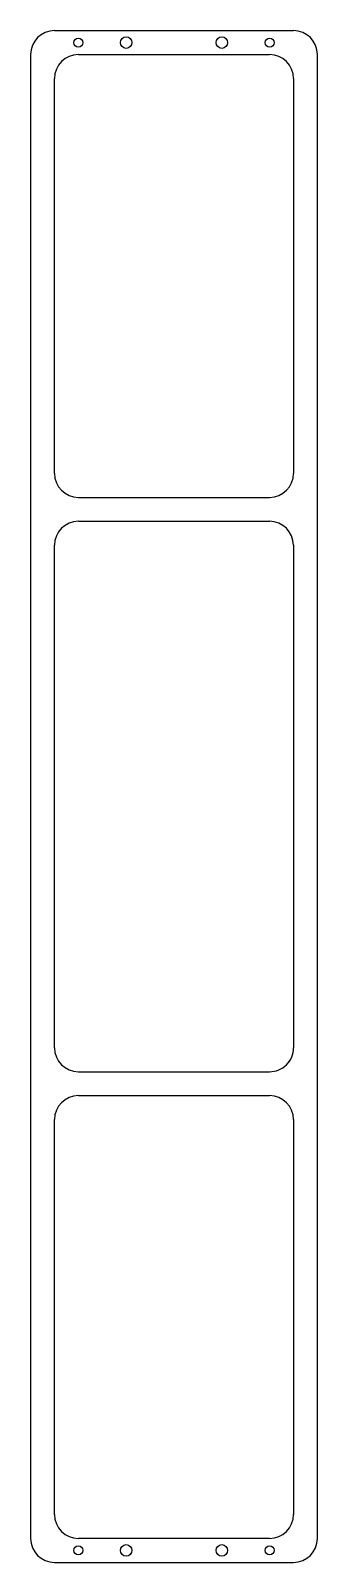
# Model space of a CAD drawing. Extents: x 0 to 3, y 0 to 16.
import ezdxf

# ---------------------------------------------------------------- set-up
doc = ezdxf.new("R2010")
doc.units = 0
doc.header["$MEASUREMENT"] = 0
doc.layers.get('0').update_dxf_attribs({"linetype": 'CONTINUOUS'})

msp = doc.modelspace()

# ---------------------------------------------------------------- linework, layer by layer
for p, q in [((0.25, 16), (2.75, 16)), ((0, 15.75), (0, 0.25)), ((0.5, 15.75), (2.5, 15.75)), ((3, 0.25), (3, 15.75)), ((0.25, 11.375), (0.25, 15.5)), ((2.75, 15.5), (2.75, 11.375)), ((0.5, 11.125), (2.5, 11.125)), ((0.5, 10.875), (2.499, 10.875)), ((0.25, 5.375), (0.25, 10.625)), ((2.749, 10.625), (2.75, 5.375)), ((0.5, 5.125), (2.5, 5.125)), ((0.5, 4.875), (2.5, 4.875)), ((0.25, 0.5), (0.25, 4.625)), ((2.75, 4.625), (2.75, 0.5)), ((2.5, 0.25), (0.5, 0.25)), ((0.25, 0), (2.75, 0))]:
    msp.add_line(p, q)
for centre, radius in [((0.5, 15.875), 0.047), ((1, 15.875), 0.06), ((2, 15.875), 0.06), ((2.5, 15.875), 0.047), ((0.5, 0.125), 0.047), ((1, 0.125), 0.06), ((2, 0.125), 0.06), ((2.5, 0.125), 0.047)]:
    msp.add_circle(centre, radius)
for centre, start, end in [((0.25, 15.75), 90, 180), ((2.75, 15.75), 0, 90), ((0.5, 15.5), 90, 180), ((2.5, 15.5), 0, 90), ((0.5, 11.375), 180, 270), ((2.5, 11.375), 270, 0), ((0.5, 10.625), 90, 180), ((2.499, 10.625), 0.0153, 90), ((0.5, 5.375), 180, 270), ((2.5, 5.375), 270, 0.0153), ((0.5, 4.625), 90, 180), ((2.5, 4.625), 0, 90), ((0.5, 0.5), 180, 270), ((2.5, 0.5), 270, 0), ((0.25, 0.25), 180, 270), ((2.75, 0.25), 270, 0)]:
    msp.add_arc(centre, 0.25, start, end)

doc.saveas('drawing.dxf')
